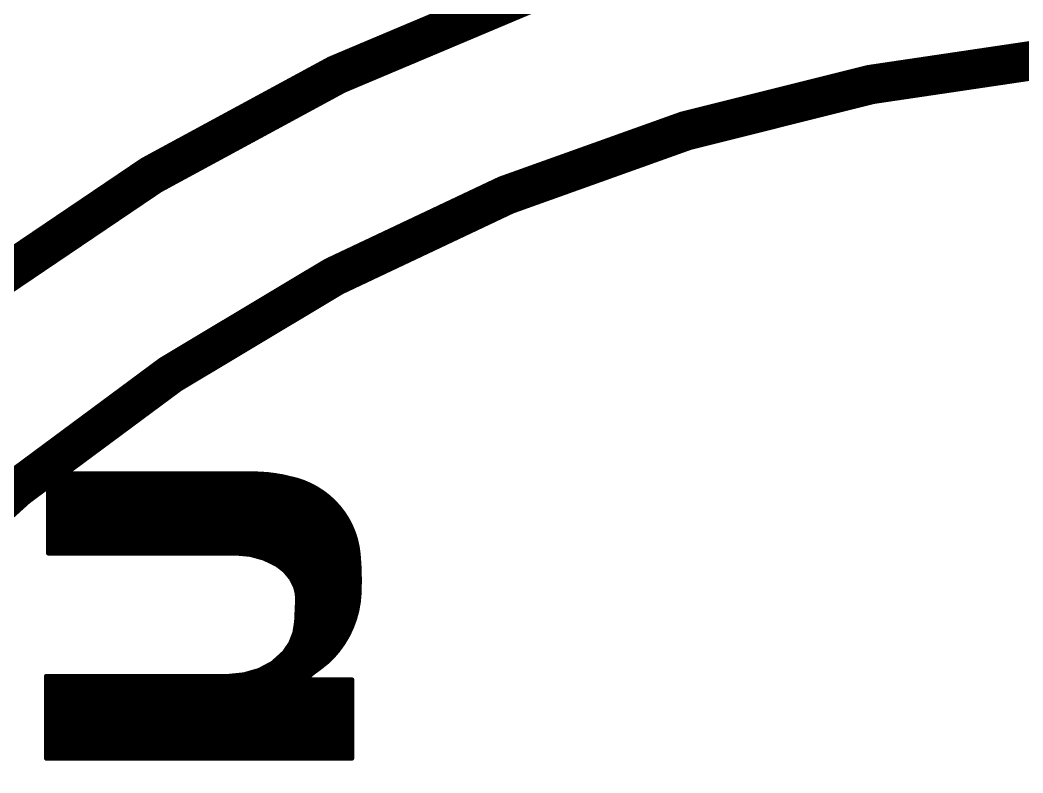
# Model space of a CAD drawing. Extents: x -6.3 to 52.2, y -19.1 to 23.1.
# Drawn here: x 8.3 to 13.47, y 15.97 to 19.85 of the extents above; entities that cross this region are included whole.
import ezdxf

# ---------------------------------------------------------------- set-up
doc = ezdxf.new("R2010")
doc.units = 0
for name, color, linetype in [('21', 41, 'CONTINUOUS'), ('22', 40, 'CONTINUOUS'), ('51', 53, 'CONTINUOUS')]:
    doc.layers.add(name, color=color, linetype=linetype)

msp = doc.modelspace()

# ---------------------------------------------------------------- linework, layer by layer
at = {"layer": '21', "const_width": 0.2032}
msp.add_lwpolyline([(10.932, 19.992, 0.6993), (10.932, -0.888)], format="xyb", dxfattribs=at)
at = {"layer": '22'}
for points, const_width in [([(8.448, 17.5222, 1), (8.448, 17.5095)], 0.0127), ([(8.448, 17.5222, 1), (8.448, 17.5095)], 0.0127), ([(8.448, 17.507, 1), (8.448, 17.4943)], 0.0127), ([(8.4543, 17.5158, 1), (8.4417, 17.5158)], 0.0127), ([(8.4543, 17.5158, 1), (8.4417, 17.5158)], 0.0127), ([(9.5026, 17.5221, 1), (9.5016, 17.5095)], 0.0127), ([(9.7257, 17.4828, 0.0668), (9.5021, 17.5158)], 0.0254), ([(9.5022, 17.5221, 1), (9.502, 17.5095)], 0.0127), ([(9.5021, 17.5095, 1), (9.5021, 17.5222)], 0.0127), ([(9.5021, 17.5095, 1), (9.5021, 17.5222)], 0.0127), ([(9.6163, 17.513, 1), (9.6137, 17.5006)], 0.0127), ([(9.6145, 17.5004, 1), (9.6155, 17.5131)], 0.0127), ([(9.6435, 17.4943, 1), (9.6435, 17.507)], 0.0127), ([(8.448, 17.4816, 1), (8.448, 17.4688)], 0.0127), ([(8.448, 17.4562, 1), (8.448, 17.4434)], 0.0127), ([(9.728, 17.4887, 1), (9.7234, 17.4769)], 0.0127), ([(9.9187, 17.3685, 0.1281), (9.7257, 17.4828)], 0.0254), ([(9.7275, 17.4889, 1), (9.7239, 17.4767)], 0.0127), ([(9.7239, 17.4767, 1), (9.7275, 17.4889)], 0.0127), ([(9.7244, 17.4766, 1), (9.727, 17.489)], 0.0127), ([(9.7456, 17.4688, 1), (9.7456, 17.4816)], 0.0127), ([(9.7995, 17.4613, 1), (9.793, 17.4504)], 0.0127), ([(9.794, 17.4499, 1), (9.7985, 17.4618)], 0.0127), ([(9.8065, 17.4434, 1), (9.8065, 17.4562)], 0.0127), ([(8.448, 17.4308, 1), (8.448, 17.4181)], 0.0127), ([(8.448, 17.4054, 1), (8.448, 17.3926)], 0.0127), ([(9.8494, 17.4181, 1), (9.8494, 17.4308)], 0.0127), ([(9.8653, 17.4222, 1), (9.8571, 17.4126)], 0.0127), ([(9.8579, 17.4119, 1), (9.8644, 17.4229)], 0.0127), ([(9.8828, 17.3926, 1), (9.8828, 17.4054)], 0.0127), ([(8.448, 17.38, 1), (8.448, 17.3672)], 0.0127), ([(8.448, 17.3546, 1), (8.448, 17.3419)], 0.0127), ([(9.9237, 17.3724, 1), (9.9137, 17.3646)], 0.0127), ([(10.0432, 17.1018, 0.1741), (9.9187, 17.3685)], 0.0254), ([(9.9232, 17.373, 1), (9.9142, 17.364)], 0.0127), ([(9.9127, 17.3672, 1), (9.9127, 17.38)], 0.0127), ([(9.9142, 17.364, 1), (9.9232, 17.373)], 0.0127), ([(9.9146, 17.3637, 1), (9.9228, 17.3733)], 0.0127), ([(9.9347, 17.3419, 1), (9.9347, 17.3546)], 0.0127), ([(8.448, 17.3292, 1), (8.448, 17.3164)], 0.0127), ([(8.448, 17.3038, 1), (8.448, 17.291)], 0.0127), ([(9.9547, 17.3164, 1), (9.9547, 17.3292)], 0.0127), ([(9.9862, 17.2927, 1), (9.9747, 17.2873)], 0.0127), ([(9.9746, 17.291, 1), (9.9746, 17.3038)], 0.0127), ([(9.9754, 17.2861, 1), (9.9854, 17.2939)], 0.0127), ([(8.448, 17.2784, 1), (8.448, 17.2657)], 0.0127), ([(8.448, 17.253, 1), (8.448, 17.2402)], 0.0127), ([(9.9889, 17.2657, 1), (9.9889, 17.2784)], 0.0127), ([(10.0007, 17.2402, 1), (10.0007, 17.253)], 0.0127), ([(8.448, 17.2276, 1), (8.448, 17.2148)], 0.0127), ([(8.448, 17.2022, 1), (8.448, 17.1895)], 0.0127), ([(10.0126, 17.2148, 1), (10.0126, 17.2276)], 0.0127), ([(10.0289, 17.2008, 1), (10.0165, 17.1982)], 0.0127), ([(10.0169, 17.1968, 1), (10.0284, 17.2022)], 0.0127), ([(10.0235, 17.1895, 1), (10.0235, 17.2022)], 0.0127), ([(8.448, 17.1768, 1), (8.448, 17.164)], 0.0127), ([(8.448, 17.1514, 1), (8.448, 17.1386)], 0.0127), ([(10.0288, 17.164, 1), (10.0288, 17.1768)], 0.0127), ([(10.0341, 17.1386, 1), (10.0341, 17.1514)], 0.0127), ([(8.448, 17.126, 1), (8.448, 17.1133)], 0.0127), ([(8.448, 17.1133, 1), (8.448, 17.1005)], 0.0127), ([(8.448, 17.1133, 1), (8.448, 17.1005)], 0.0127), ([(8.4417, 17.1069, 1), (8.4543, 17.1069)], 0.0127), ([(8.4417, 17.1069, 1), (8.4543, 17.1069)], 0.0127), ([(9.4138, 17.1132, 1), (9.4126, 17.1006)], 0.0127), ([(9.6241, 17.0485, 0.136), (9.4132, 17.1069)], 0.0254), ([(9.4132, 17.1132, 1), (9.4132, 17.1006)], 0.0127), ([(9.4132, 17.1005, 1), (9.4132, 17.1133)], 0.0127), ([(9.4132, 17.1005, 1), (9.4132, 17.1133)], 0.0127), ([(9.4883, 17.1064, 1), (9.4849, 17.0942)], 0.0127), ([(9.4861, 17.094, 1), (9.4872, 17.1066)], 0.0127), ([(9.5086, 17.1006, 1), (9.5086, 17.0878)], 0.0127), ([(9.5605, 17.0863, 1), (9.5549, 17.0749)], 0.0127), ([(9.556, 17.0745, 1), (9.5594, 17.0867)], 0.0127), ([(10.0495, 17.102, 1), (10.0369, 17.1016)], 0.0127), ([(10.0482, 16.9012, 0.0335), (10.0432, 17.1018)], 0.0254), ([(10.0495, 17.1024, 1), (10.0369, 17.1012)], 0.0127), ([(10.0369, 17.1012, 1), (10.0495, 17.1024)], 0.0127), ([(10.037, 17.1005, 1), (10.0494, 17.1031)], 0.0127), ([(10.0395, 17.1133, 1), (10.0395, 17.126)], 0.0127), ([(10.0434, 17.0878, 1), (10.0434, 17.1006)], 0.0127), ([(9.5821, 17.0752, 1), (9.5821, 17.0624)], 0.0127), ([(9.628, 17.0535, 1), (9.6202, 17.0435)], 0.0127), ([(9.7206, 16.9316, 0.1719), (9.6241, 17.0485)], 0.0254), ([(9.6274, 17.0539, 1), (9.6208, 17.0431)], 0.0127), ([(9.6208, 17.0431, 1), (9.6274, 17.0539)], 0.0127), ([(9.6213, 17.0428, 1), (9.6269, 17.0542)], 0.0127), ([(9.6308, 17.0498, 1), (9.6308, 17.0371)], 0.0127), ([(10.044, 17.0624, 1), (10.044, 17.0752)], 0.0127), ([(10.0447, 17.0371, 1), (10.0447, 17.0498)], 0.0127), ([(9.6639, 17.0244, 1), (9.6639, 17.0116)], 0.0127), ([(9.6698, 17.0213, 1), (9.66, 17.0132)], 0.0127), ([(9.661, 17.0122, 1), (9.6688, 17.0223)], 0.0127), ([(9.6852, 16.999, 1), (9.6852, 16.9862)], 0.0127), ([(9.7033, 16.9804, 1), (9.692, 16.9748)], 0.0127), ([(9.6927, 16.9736, 1), (9.7025, 16.9816)], 0.0127), ([(10.0453, 17.0116, 1), (10.0453, 17.0244)], 0.0127), ([(10.0459, 16.9862, 1), (10.0459, 16.999)], 0.0127), ([(9.7028, 16.9736, 1), (9.7028, 16.9609)], 0.0127), ([(9.7155, 16.9482, 1), (9.7155, 16.9354)], 0.0127), ([(9.7268, 16.9332, 1), (9.7144, 16.93)], 0.0127), ([(9.7307, 16.8656, 0.0992), (9.7206, 16.9316)], 0.0254), ([(9.7266, 16.9338, 1), (9.7146, 16.9294)], 0.0127), ([(9.7146, 16.9294, 1), (9.7266, 16.9338)], 0.0127), ([(9.7149, 16.9288, 1), (9.7263, 16.9344)], 0.0127), ([(10.0466, 16.9609, 1), (10.0466, 16.9736)], 0.0127), ([(10.0472, 16.9354, 1), (10.0472, 16.9482)], 0.0127), ([(9.7245, 16.9228, 1), (9.7245, 16.91)], 0.0127), ([(9.7353, 16.8994, 1), (9.7226, 16.8988)], 0.0127), ([(9.7228, 16.8975, 1), (9.7351, 16.9007)], 0.0127), ([(9.7294, 16.8974, 1), (9.7294, 16.8847)], 0.0127), ([(9.939, 16.6065, 0.1577), (10.0482, 16.9012)], 0.0254), ([(10.0419, 16.9015, 1), (10.0545, 16.9009)], 0.0127), ([(10.0545, 16.9003, 1), (10.0419, 16.9021)], 0.0127), ([(10.0545, 16.9009, 1), (10.0419, 16.9015)], 0.0127), ([(10.0419, 16.901, 1), (10.0545, 16.9014)], 0.0127), ([(10.0467, 16.8847, 1), (10.0467, 16.8974)], 0.0127), ([(10.0478, 16.91, 1), (10.0478, 16.9228)], 0.0127), ([(9.7307, 16.8656, 0.0006), (9.7257, 16.7538)], 0.0254), ([(9.7296, 16.8466, 1), (9.7296, 16.8338)], 0.0127), ([(9.7307, 16.872, 1), (9.7307, 16.8592)], 0.0127), ([(9.737, 16.8653, 1), (9.7244, 16.8659)], 0.0127), ([(9.737, 16.8653, 1), (9.7244, 16.8659)], 0.0127), ([(9.7244, 16.8653, 1), (9.737, 16.8659)], 0.0127), ([(9.7244, 16.8659, 1), (9.737, 16.8653)], 0.0127), ([(10.0392, 16.8338, 1), (10.0392, 16.8466)], 0.0127), ([(10.043, 16.8592, 1), (10.043, 16.872)], 0.0127), ([(9.7273, 16.7958, 1), (9.7273, 16.783)], 0.0127), ([(9.7284, 16.8212, 1), (9.7284, 16.8085)], 0.0127), ([(10.0264, 16.797, 1), (10.039, 16.7951)], 0.0127), ([(10.0387, 16.7938, 1), (10.0268, 16.7982)], 0.0127), ([(10.0302, 16.783, 1), (10.0302, 16.7958)], 0.0127), ([(10.0355, 16.8085, 1), (10.0355, 16.8212)], 0.0127), ([(9.6622, 16.5938, 0.1688), (9.7257, 16.7538)], 0.0254), ([(9.7233, 16.745, 1), (9.7233, 16.7323)], 0.0127), ([(9.7194, 16.7541, 1), (9.732, 16.7535)], 0.0127), ([(9.7194, 16.7541, 1), (9.732, 16.7535)], 0.0127), ([(9.732, 16.7528, 1), (9.7194, 16.7548)], 0.0127), ([(9.732, 16.7535, 1), (9.7194, 16.7541)], 0.0127), ([(9.7262, 16.7704, 1), (9.7262, 16.7576)], 0.0127), ([(10.0114, 16.7323, 1), (10.0114, 16.745)], 0.0127), ([(10.0208, 16.7576, 1), (10.0208, 16.7704)], 0.0127), ([(9.7134, 16.6942, 1), (9.7134, 16.6814)], 0.0127), ([(9.7104, 16.6971, 1), (9.723, 16.6952)], 0.0127), ([(9.7226, 16.6938, 1), (9.7108, 16.6985)], 0.0127), ([(9.7194, 16.7196, 1), (9.7194, 16.7068)], 0.0127), ([(9.9898, 16.6986, 1), (10.0017, 16.6942)], 0.0127), ([(10.0011, 16.693, 1), (9.9904, 16.6998)], 0.0127), ([(9.9904, 16.6814, 1), (9.9904, 16.6942)], 0.0127), ([(10.002, 16.7068, 1), (10.002, 16.7196)], 0.0127), ([(9.6918, 16.6434, 1), (9.6918, 16.6306)], 0.0127), ([(9.6893, 16.6443, 1), (9.7011, 16.6396)], 0.0127), ([(9.7004, 16.6383, 1), (9.6899, 16.6455)], 0.0127), ([(9.7033, 16.6688, 1), (9.7033, 16.6561)], 0.0127), ([(9.9583, 16.6306, 1), (9.9583, 16.6434)], 0.0127), ([(9.9743, 16.6561, 1), (9.9743, 16.6688)], 0.0127), ([(9.5326, 16.5024, 0.1229), (9.6622, 16.5938)], 0.0254), ([(9.6538, 16.5926, 1), (9.6538, 16.5799)], 0.0127), ([(9.6574, 16.5979, 1), (9.667, 16.5897)], 0.0127), ([(9.657, 16.5974, 1), (9.6674, 16.5902)], 0.0127), ([(9.667, 16.5897, 1), (9.6574, 16.5979)], 0.0127), ([(9.6665, 16.5891, 1), (9.6579, 16.5985)], 0.0127), ([(9.6744, 16.618, 1), (9.6744, 16.6052)], 0.0127), ([(9.8501, 16.5202, 0.0664), (9.939, 16.6065)], 0.0254), ([(9.9207, 16.5799, 1), (9.9207, 16.5926)], 0.0127), ([(9.934, 16.6104, 1), (9.944, 16.6026)], 0.0127), ([(9.9336, 16.6099, 1), (9.9444, 16.6031)], 0.0127), ([(9.944, 16.6026, 1), (9.934, 16.6104)], 0.0127), ([(9.9437, 16.6022, 1), (9.9343, 16.6108)], 0.0127), ([(9.9422, 16.6052, 1), (9.9422, 16.618)], 0.0127), ([(9.5942, 16.5418, 1), (9.5942, 16.529)], 0.0127), ([(9.5988, 16.5448, 1), (9.6073, 16.5354)], 0.0127), ([(9.606, 16.5345, 1), (9.6, 16.5457)], 0.0127), ([(9.6258, 16.5672, 1), (9.6258, 16.5544)], 0.0127), ([(9.812, 16.4922, 0.0022), (9.8501, 16.5202)], 0.0254), ([(9.8463, 16.5253, 1), (9.8539, 16.5151)], 0.0127), ([(9.846, 16.525, 1), (9.8542, 16.5154)], 0.0127), ([(9.8539, 16.5151, 1), (9.8463, 16.5253)], 0.0127), ([(9.8539, 16.5151, 1), (9.8463, 16.5253)], 0.0127), ([(9.868, 16.529, 1), (9.868, 16.5418)], 0.0127), ([(9.8927, 16.5647, 1), (9.9021, 16.5561)], 0.0127), ([(9.9015, 16.5556, 1), (9.8933, 16.5652)], 0.0127), ([(9.8978, 16.5544, 1), (9.8978, 16.5672)], 0.0127), ([(8.4379, 16.4783, 1), (8.4379, 16.4656)], 0.0127), ([(8.4379, 16.4783, 1), (8.4379, 16.4656)], 0.0127), ([(8.4379, 16.4656, 1), (8.4379, 16.4528)], 0.0127), ([(8.4443, 16.4719, 1), (8.4316, 16.4719)], 0.0127), ([(8.4443, 16.4719, 1), (8.4316, 16.4719)], 0.0127), ([(9.3066, 16.4719, 0.0064), (9.3751, 16.4719)], 0.0254), ([(9.3067, 16.4782, 1), (9.3065, 16.4656)], 0.0127), ([(9.3066, 16.4656, 1), (9.3066, 16.4783)], 0.0127), ([(9.3751, 16.4719, 0.0895), (9.5326, 16.5024)], 0.0254), ([(9.3745, 16.4782, 1), (9.3757, 16.4656)], 0.0127), ([(9.375, 16.4782, 1), (9.3752, 16.4656)], 0.0127), ([(9.3752, 16.4656, 1), (9.375, 16.4782)], 0.0127), ([(9.3751, 16.4656, 1), (9.3751, 16.4783)], 0.0127), ([(9.4535, 16.4862, 1), (9.457, 16.474)], 0.0127), ([(9.4559, 16.4738, 1), (9.4546, 16.4864)], 0.0127), ([(9.4708, 16.491, 1), (9.4708, 16.4782)], 0.0127), ([(9.5303, 16.5083, 1), (9.5349, 16.4965)], 0.0127), ([(9.5296, 16.508, 1), (9.5356, 16.4968)], 0.0127), ([(9.5349, 16.4965, 1), (9.5303, 16.5083)], 0.0127), ([(9.5344, 16.4963, 1), (9.5308, 16.5085)], 0.0127), ([(9.5468, 16.5164, 1), (9.5468, 16.5037)], 0.0127), ([(9.7968, 16.4795, 0.205), (9.7892, 16.4617)], 0.0254), ([(9.7956, 16.4617, 1), (9.7829, 16.4617)], 0.0127), ([(9.7956, 16.4617, 1), (9.7829, 16.4617)], 0.0127), ([(9.786, 16.475, 1), (9.7964, 16.4678)], 0.0127), ([(9.7974, 16.4701, 1), (9.785, 16.4726)], 0.0127), ([(9.7892, 16.4528, 1), (9.7892, 16.4656)], 0.0127), ([(9.812, 16.4922, 0.0333), (9.7968, 16.4795)], 0.0254), ([(9.7927, 16.4844, 1), (9.8009, 16.4746)], 0.0127), ([(9.7924, 16.4841, 1), (9.8012, 16.4749)], 0.0127), ([(9.802, 16.4759, 1), (9.7916, 16.4831)], 0.0127), ([(9.8012, 16.4749, 1), (9.7924, 16.4841)], 0.0127), ([(9.8029, 16.4782, 1), (9.8029, 16.491)], 0.0127), ([(9.8082, 16.4973, 1), (9.8158, 16.4871)], 0.0127), ([(9.8083, 16.4973, 1), (9.8157, 16.4871)], 0.0127), ([(9.8161, 16.4873, 1), (9.8079, 16.4971)], 0.0127), ([(9.8157, 16.4871, 1), (9.8083, 16.4973)], 0.0127), ([(9.8362, 16.5037, 1), (9.8362, 16.5164)], 0.0127), ([(8.4379, 16.4402, 1), (8.4379, 16.4275)], 0.0127), ([(8.4379, 16.4148, 1), (8.4379, 16.402)], 0.0127), ([(9.783, 16.463, 1), (9.7954, 16.4604)], 0.0127), ([(9.7892, 16.4605, 1), (9.7892, 16.4477)], 0.0127), ([(9.7892, 16.4605, 1), (9.7892, 16.4477)], 0.0127), ([(9.7829, 16.4541, 1), (9.7956, 16.4541)], 0.0127), ([(9.7829, 16.4541, 1), (9.7956, 16.4541)], 0.0127), ([(9.7829, 16.4617, 1), (9.7955, 16.4617)], 0.0127), ([(10.0165, 16.4541, 1), (10.0038, 16.4541)], 0.0127), ([(10.0165, 16.4541, 1), (10.0038, 16.4541)], 0.0127), ([(10.0101, 16.4477, 1), (10.0101, 16.4605)], 0.0127), ([(10.0101, 16.4477, 1), (10.0101, 16.4605)], 0.0127), ([(10.0101, 16.4275, 1), (10.0101, 16.4402)], 0.0127), ([(10.0101, 16.402, 1), (10.0101, 16.4148)], 0.0127), ([(8.4379, 16.3894, 1), (8.4379, 16.3766)], 0.0127), ([(8.4379, 16.364, 1), (8.4379, 16.3513)], 0.0127), ([(10.0101, 16.3766, 1), (10.0101, 16.3894)], 0.0127), ([(10.0101, 16.3513, 1), (10.0101, 16.364)], 0.0127), ([(8.4379, 16.3386, 1), (8.4379, 16.3258)], 0.0127), ([(8.4379, 16.3132, 1), (8.4379, 16.3004)], 0.0127), ([(10.0101, 16.3258, 1), (10.0101, 16.3386)], 0.0127), ([(10.0101, 16.3004, 1), (10.0101, 16.3132)], 0.0127), ([(8.4379, 16.2878, 1), (8.4379, 16.2751)], 0.0127), ([(8.4379, 16.2624, 1), (8.4379, 16.2496)], 0.0127), ([(10.0101, 16.2751, 1), (10.0101, 16.2878)], 0.0127), ([(10.0101, 16.2496, 1), (10.0101, 16.2624)], 0.0127), ([(8.4379, 16.237, 1), (8.4379, 16.2242)], 0.0127), ([(8.4379, 16.2116, 1), (8.4379, 16.1989)], 0.0127), ([(10.0101, 16.2242, 1), (10.0101, 16.237)], 0.0127), ([(10.0101, 16.1989, 1), (10.0101, 16.2116)], 0.0127), ([(8.4379, 16.1862, 1), (8.4379, 16.1734)], 0.0127), ([(8.4379, 16.1608, 1), (8.4379, 16.1481)], 0.0127), ([(10.0101, 16.1734, 1), (10.0101, 16.1862)], 0.0127), ([(10.0101, 16.1481, 1), (10.0101, 16.1608)], 0.0127), ([(8.4379, 16.1354, 1), (8.4379, 16.1227)], 0.0127), ([(8.4379, 16.11, 1), (8.4379, 16.0972)], 0.0127), ([(10.0101, 16.1227, 1), (10.0101, 16.1354)], 0.0127), ([(10.0101, 16.0972, 1), (10.0101, 16.11)], 0.0127), ([(8.4379, 16.0846, 1), (8.4379, 16.0719)], 0.0127), ([(8.4379, 16.0592, 1), (8.4379, 16.0465)], 0.0127), ([(8.4379, 16.0567, 1), (8.4379, 16.0439)], 0.0127), ([(8.4379, 16.0567, 1), (8.4379, 16.0439)], 0.0127), ([(10.0101, 16.0719, 1), (10.0101, 16.0846)], 0.0127), ([(10.0101, 16.0465, 1), (10.0101, 16.0592)], 0.0127), ([(10.0101, 16.0439, 1), (10.0101, 16.0567)], 0.0127), ([(10.0101, 16.0439, 1), (10.0101, 16.0567)], 0.0127), ([(8.4316, 16.0503, 1), (8.4443, 16.0503)], 0.0127), ([(8.4316, 16.0503, 1), (8.4443, 16.0503)], 0.0127), ([(10.0038, 16.0503, 1), (10.0165, 16.0503)], 0.0127), ([(10.0038, 16.0503, 1), (10.0165, 16.0503)], 0.0127)]:
    msp.add_lwpolyline(points, format="xyb", dxfattribs=dict(at, const_width=const_width))
at = {"layer": '22', "const_width": 0.0254}
for points in [[(9.5021, 17.5158), (8.448, 17.5158)], [(8.448, 17.5158), (8.448, 17.1069)], [(9.5021, 17.5158), (8.448, 17.5158)], [(8.448, 17.5158), (8.448, 17.1069)], [(8.448, 17.5006), (9.6435, 17.5006)], [(9.615, 17.5068), (9.5021, 17.5158)], [(9.7257, 17.4828), (9.615, 17.5068)], [(8.448, 17.4752), (9.7456, 17.4752)], [(8.448, 17.4498), (9.8065, 17.4498)], [(9.7962, 17.4559), (9.7257, 17.4828)], [(9.8612, 17.4174), (9.7962, 17.4559)], [(8.448, 17.4244), (9.8494, 17.4244)], [(8.448, 17.399), (9.8828, 17.399)], [(9.9187, 17.3685), (9.8612, 17.4174)], [(8.448, 17.3736), (9.9127, 17.3736)], [(8.448, 17.3482), (9.9347, 17.3482)], [(9.9804, 17.29), (9.9187, 17.3685)], [(8.448, 17.3228), (9.9547, 17.3228)], [(8.448, 17.2974), (9.9746, 17.2974)], [(10.0227, 17.1995), (9.9804, 17.29)], [(8.448, 17.272), (9.9889, 17.272)], [(8.448, 17.2466), (10.0007, 17.2466)], [(8.448, 17.2212), (10.0126, 17.2212)], [(8.448, 17.1958), (10.0235, 17.1958)], [(10.0432, 17.1018), (10.0227, 17.1995)], [(8.448, 17.1704), (10.0288, 17.1704)], [(8.448, 17.145), (10.0341, 17.145)], [(8.448, 17.1196), (10.0395, 17.1196)], [(8.448, 17.1069), (9.4132, 17.1069)], [(8.448, 17.1069), (9.4132, 17.1069)], [(9.4132, 17.1069), (9.4866, 17.1003)], [(9.4866, 17.1003), (9.5577, 17.0806)], [(9.5086, 17.0942), (10.0434, 17.0942)], [(9.5577, 17.0806), (9.6241, 17.0485)], [(10.0482, 16.9012), (10.0432, 17.1018)], [(9.5821, 17.0688), (10.044, 17.0688)], [(9.6241, 17.0485), (9.6649, 17.0172)], [(9.6308, 17.0434), (10.0447, 17.0434)], [(9.6639, 17.018), (10.0453, 17.018)], [(9.6649, 17.0172), (9.6976, 16.9776)], [(9.6852, 16.9926), (10.0459, 16.9926)], [(9.6976, 16.9776), (9.7206, 16.9316)], [(9.7028, 16.9672), (10.0466, 16.9672)], [(9.7155, 16.9418), (10.0472, 16.9418)], [(9.7206, 16.9316), (9.7289, 16.8991)], [(9.7245, 16.9164), (10.0478, 16.9164)], [(9.7289, 16.8991), (9.7307, 16.8656)], [(9.7294, 16.891), (10.0467, 16.891)], [(10.0327, 16.796), (10.0482, 16.9012)], [(9.7307, 16.8656), (9.7257, 16.7538)], [(9.7296, 16.8402), (10.0392, 16.8402)], [(9.7307, 16.8656), (10.043, 16.8656)], [(9.7273, 16.7894), (10.0302, 16.7894)], [(9.7284, 16.8148), (10.0355, 16.8148)], [(9.9958, 16.6964), (10.0327, 16.796)], [(9.7257, 16.7538), (9.7167, 16.6962)], [(9.7233, 16.7386), (10.0114, 16.7386)], [(9.7262, 16.764), (10.0208, 16.764)], [(9.7167, 16.6962), (9.6952, 16.6419)], [(9.7134, 16.6878), (9.9904, 16.6878)], [(9.7194, 16.7132), (10.002, 16.7132)], [(9.939, 16.6065), (9.9958, 16.6964)], [(9.6952, 16.6419), (9.6622, 16.5938)], [(9.6918, 16.637), (9.9583, 16.637)], [(9.7033, 16.6624), (9.9743, 16.6624)], [(9.6622, 16.5938), (9.603, 16.5401)], [(9.6538, 16.5862), (9.9207, 16.5862)], [(9.6744, 16.6116), (9.9422, 16.6116)], [(9.8974, 16.5604), (9.939, 16.6065)], [(9.603, 16.5401), (9.5326, 16.5024)], [(9.5942, 16.5354), (9.868, 16.5354)], [(9.6258, 16.5608), (9.8978, 16.5608)], [(9.812, 16.4922), (9.8501, 16.5202)], [(9.8501, 16.5202), (9.8974, 16.5604)], [(9.3751, 16.4719), (8.4379, 16.4719)], [(8.4379, 16.4719), (8.4379, 16.0503)], [(9.3066, 16.4719), (8.4379, 16.4719)], [(8.4379, 16.4719), (8.4379, 16.0503)], [(8.4379, 16.4592), (9.7892, 16.4592)], [(9.4552, 16.4801), (9.3751, 16.4719)], [(9.5326, 16.5024), (9.4552, 16.4801)], [(9.4708, 16.4846), (9.8029, 16.4846)], [(9.5468, 16.51), (9.8362, 16.51)], [(9.7892, 16.4617), (9.7912, 16.4714)], [(9.7892, 16.4541), (9.7892, 16.4617)], [(9.7892, 16.4541), (9.7892, 16.4617)], [(9.7912, 16.4714), (9.7968, 16.4795)], [(9.7968, 16.4795), (9.812, 16.4922)], [(8.4379, 16.4338), (10.0101, 16.4338)], [(8.4379, 16.4084), (10.0101, 16.4084)], [(10.0101, 16.4541), (9.7892, 16.4541)], [(10.0101, 16.4541), (9.7892, 16.4541)], [(10.0101, 16.0503), (10.0101, 16.4541)], [(10.0101, 16.0503), (10.0101, 16.4541)], [(8.4379, 16.383), (10.0101, 16.383)], [(8.4379, 16.3576), (10.0101, 16.3576)], [(8.4379, 16.3322), (10.0101, 16.3322)], [(8.4379, 16.3068), (10.0101, 16.3068)], [(8.4379, 16.2814), (10.0101, 16.2814)], [(8.4379, 16.256), (10.0101, 16.256)], [(8.4379, 16.2306), (10.0101, 16.2306)], [(8.4379, 16.2052), (10.0101, 16.2052)], [(8.4379, 16.1798), (10.0101, 16.1798)], [(8.4379, 16.1544), (10.0101, 16.1544)], [(8.4379, 16.129), (10.0101, 16.129)], [(8.4379, 16.1036), (10.0101, 16.1036)], [(8.4379, 16.0782), (10.0101, 16.0782)], [(8.4379, 16.0528), (10.0101, 16.0528)], [(8.4379, 16.0503), (10.0101, 16.0503)], [(8.4379, 16.0503), (10.0101, 16.0503)]]:
    msp.add_lwpolyline(points, dxfattribs=at)
at = {"layer": '51', "const_width": 0.2032}
msp.add_lwpolyline([(14.632, -0.288, 1), (14.632, 19.712, 1), (14.632, -0.288)], format="xyb", dxfattribs=at)

doc.saveas('drawing.dxf')
